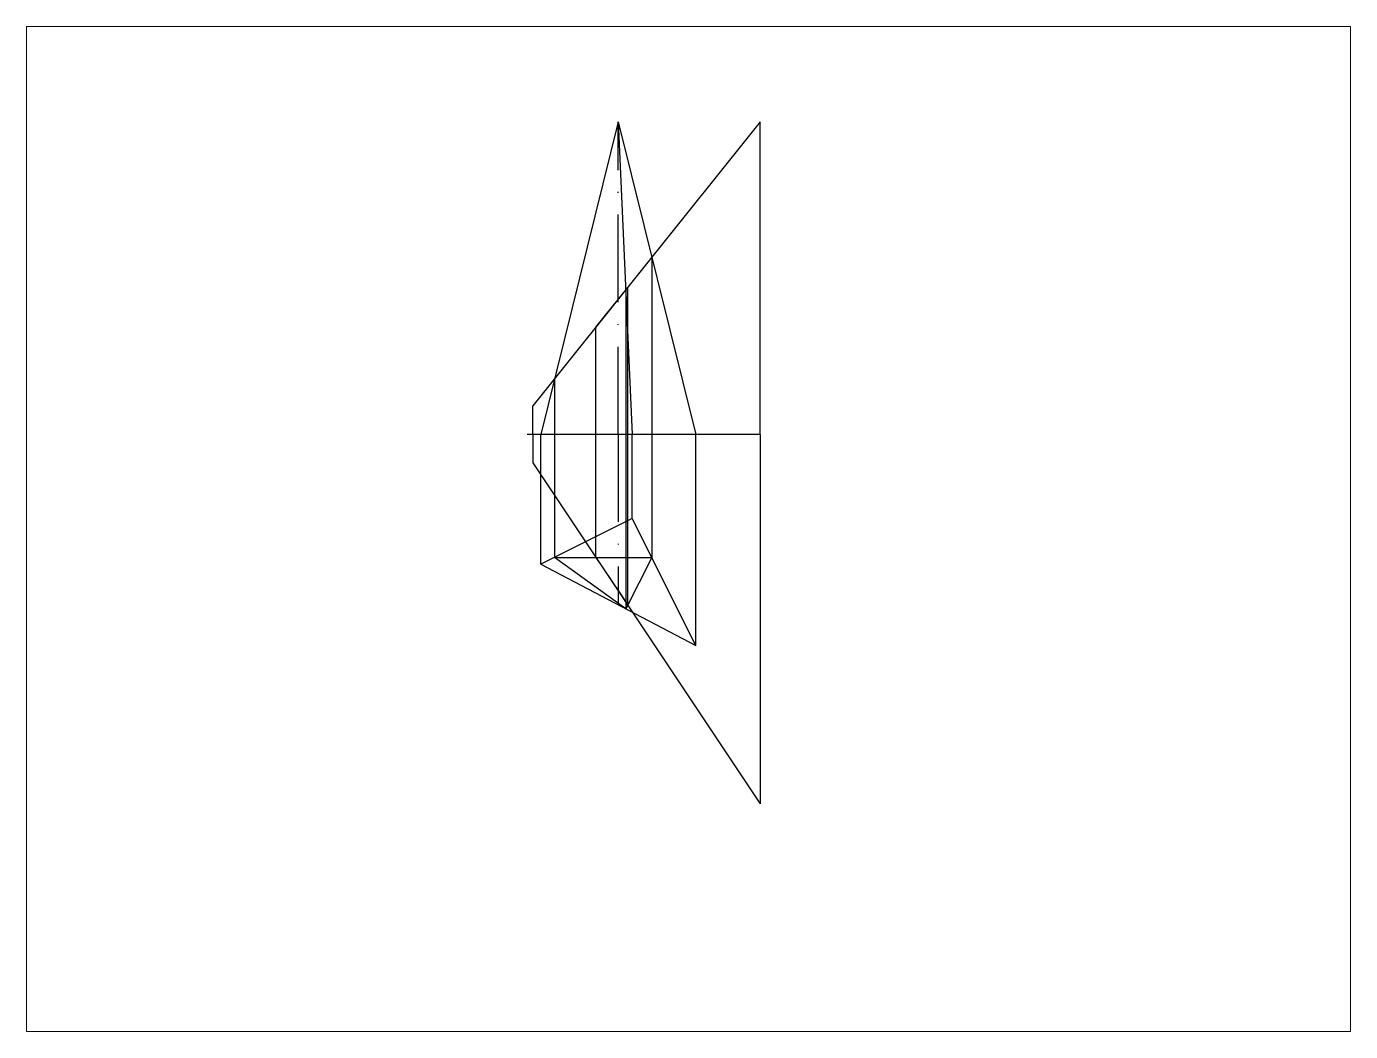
# Paper-space layout 'Лист1' of a CAD drawing. Header units: millimetres. Extents: x 26 to 231, y 20 to 176.
# The model-space entities are those that its viewports show. They can reach past a viewport. Long polylines and large blocks are cut down to what shows.
import ezdxf

# ---------------------------------------------------------------- set-up
doc = ezdxf.new("R2010")
doc.units = ezdxf.units.MM
doc.linetypes.add('ACAD_ISO10W100', pattern=[18, 12, -3, 0, -3])

msp = doc.modelspace()

# ---------------------------------------------------------------- linework, layer by layer
for p, q in [((277, 235), (237, 185)), ((252, 235), (238.36, 180)), ((252, 235), (254.46, 180)), ((252, 235), (265.64, 180)), ((277, 180), (277, 235)), ((257.92, 211.15), (257.92, 158.29)), ((253.32, 205.4), (253.32, 149.31)), ((240.77, 189.71), (240.77, 158.36)), ((237, 180), (237, 185)), ((252, 180), (236, 180)), ((277, 180), (237, 180)), ((237, 180), (237, 175)), ((265.64, 180), (238.36, 180)), ((238.36, 157.16), (238.36, 180)), ((277, 180), (252, 180)), ((254.46, 165.21), (254.46, 180)), ((265.64, 142.84), (265.64, 180)), ((277, 180), (277, 115)), ((237, 175), (277, 115)), ((254.46, 165.21), (238.36, 157.16)), ((265.64, 142.84), (254.46, 165.21)), ((238.36, 157.16), (265.64, 142.84))]:
    msp.add_line(p, q)
at = {"linetype": 'ACAD_ISO10W100'}
for q in [(252, 235), (252, 150)]:
    msp.add_line((252, 180), q, dxfattribs=at)
at = {"color": 3}
for p, q in [((248.09, 198.87), (253.67, 205.84)), ((248.09, 158.36), (253.67, 149.99))]:
    msp.add_line(p, q, dxfattribs=at)
at = {"color": 1}
for p, q in [((253.67, 149.99), (253.67, 205.84)), ((248.09, 158.36), (248.09, 198.87)), ((240.77, 158.36), (257.92, 158.36)), ((253.32, 149.31), (240.77, 158.36)), ((257.92, 158.36), (253.32, 149.31))]:
    msp.add_line(p, q, dxfattribs=at)

psp = doc.layouts.new('Лист1')

# ---------------------------------------------------------------- viewports
at = {"layer": '0'}
psp.add_viewport(center=(128.5, 97.5), size=(205.6, 156), view_center_point=(264.37, 163.35), view_height=176.8034, dxfattribs=at)

doc.saveas('drawing.dxf')
